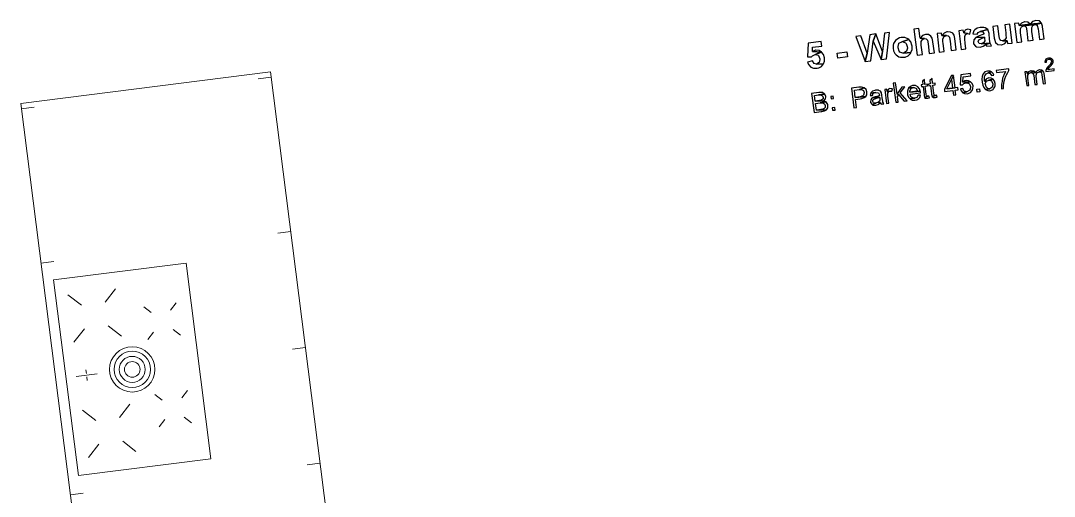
# Model space of a CAD drawing. Header units: metres. Extents: x 2713679.5 to 2713747.3, y 1226017.1 to 1226104.2.
# Drawn here: x 2713723.155 to 2713727.137, y 1226046.154 to 1226047.987 of the extents above; entities that cross this region are included whole.
import ezdxf

# ---------------------------------------------------------------- set-up
doc = ezdxf.new("R2010")
doc.units = ezdxf.units.M
doc.header["$MEASUREMENT"] = 0
doc.layers.add('plangrafiken', color=251, linetype='Continuous')
doc.layers.add('texte', color=7, linetype='Continuous', true_color=0x000000)

msp = doc.modelspace()

# ---------------------------------------------------------------- linework, layer by layer
at = {"layer": 'plangrafiken', "color": 7, "linetype": 'Continuous', "lineweight": 13}
for p, q in [((2713724.1171, 1226047.7893), (2713723.1548, 1226047.6672)), ((2713724.3903, 1226045.6365), (2713724.1171, 1226047.7893)), ((2713724.1196, 1226047.7694), (2713724.07, 1226047.7631)), ((2713723.1548, 1226047.6672), (2713723.428, 1226045.5144)), ((2713723.2069, 1226047.6536), (2713723.1573, 1226047.6473)), ((2713724.1951, 1226047.1742), (2713724.1455, 1226047.1679)), ((2713723.2824, 1226047.0584), (2713723.2328, 1226047.0521)), ((2713723.7922, 1226047.0525), (2713723.2813, 1226046.9877)), ((2713723.8879, 1226046.2986), (2713723.7922, 1226047.0525)), ((2713723.2813, 1226046.9877), (2713723.377, 1226046.2337)), ((2713723.4797, 1226046.9019), (2713723.5195, 1226046.9533)), ((2713723.3885, 1226046.8904), (2713723.3371, 1226046.9302)), ((2713723.6575, 1226046.8617), (2713723.6292, 1226046.8836)), ((2713723.7323, 1226046.8712), (2713723.7542, 1226046.8995)), ((2713723.4001, 1226046.7992), (2713723.3602, 1226046.7478)), ((2713723.4912, 1226046.8107), (2713723.5426, 1226046.7709)), ((2713723.7417, 1226046.7965), (2713723.77, 1226046.7746)), ((2713723.667, 1226046.787), (2713723.6451, 1226046.7587)), ((2713724.2518, 1226046.7278), (2713724.2022, 1226046.7215)), ((2713723.4059, 1226046.6416), (2713723.4078, 1226046.6267)), ((2713723.4489, 1226046.6259), (2713723.3691, 1226046.6158)), ((2713723.4112, 1226046.6), (2713723.4093, 1226046.6148)), ((2713723.7751, 1226046.5339), (2713723.797, 1226046.5622)), ((2713723.7003, 1226046.5244), (2713723.672, 1226046.5463)), ((2713723.4449, 1226046.4459), (2713723.3935, 1226046.4857)), ((2713723.5361, 1226046.4575), (2713723.5759, 1226046.5089)), ((2713723.7098, 1226046.4497), (2713723.6879, 1226046.4214)), ((2713723.7845, 1226046.4592), (2713723.8128, 1226046.4373)), ((2713723.4565, 1226046.3547), (2713723.4166, 1226046.3034)), ((2713723.5477, 1226046.3663), (2713723.599, 1226046.3265)), ((2713723.377, 1226046.2337), (2713723.8879, 1226046.2986)), ((2713724.3084, 1226046.2814), (2713724.2588, 1226046.2751)), ((2713723.3958, 1226046.1656), (2713723.3462, 1226046.1593))]:
    msp.add_line(p, q, dxfattribs=at)
for radius in [0.0875, 0.0701, 0.0501, 0.0301]:
    msp.add_circle((2713723.5846, 1226046.6431), radius, dxfattribs=at)
at = {"layer": 'texte'}
for points in [[(2713727.0653, 1226047.9869), (2713727.054, 1226047.9831), (2713727.0528, 1226047.9831), (2713727.044, 1226047.9731), (2713727.0878, 1226047.9769), (2713727.079, 1226047.9856), (2713727.0778, 1226047.9856)], [(2713726.6146, 1226047.9568), (2713726.5958, 1226047.9543), (2713726.6083, 1226047.8542), (2713726.6284, 1226047.8567), (2713726.6234, 1226047.893), (2713726.6234, 1226047.8942), (2713726.6234, 1226047.9068), (2713726.6284, 1226047.9143), (2713726.6359, 1226047.918), (2713726.6196, 1226047.9193)], [(2713726.7861, 1226047.9506), (2713726.7686, 1226047.9481), (2713726.7773, 1226047.8755), (2713726.7961, 1226047.878), (2713726.7936, 1226047.9005), (2713726.7924, 1226047.9155), (2713726.7924, 1226047.9255), (2713726.7949, 1226047.9331), (2713726.8024, 1226047.9368), (2713726.7874, 1226047.9406)], [(2713726.8024, 1226047.9543), (2713726.7936, 1226047.9506), (2713726.7874, 1226047.9406), (2713726.8024, 1226047.9368), (2713726.8111, 1226047.9343), (2713726.8149, 1226047.9518), (2713726.8149, 1226047.9518)], [(2713726.8512, 1226047.9606), (2713726.8399, 1226047.9581), (2713726.8299, 1226047.9518), (2713726.8262, 1226047.9481), (2713726.8224, 1226047.9356), (2713726.8399, 1226047.9343), (2713726.8437, 1226047.9418), (2713726.8512, 1226047.9456), (2713726.88, 1226047.9531), (2713726.87, 1226047.9593), (2713726.865, 1226047.9606)], [(2713726.88, 1226047.9531), (2713726.8512, 1226047.9456), (2713726.8612, 1226047.9443), (2713726.865, 1226047.9368), (2713726.8662, 1226047.9356), (2713726.8612, 1226047.9331), (2713726.8474, 1226047.928), (2713726.8449, 1226047.9268), (2713726.8337, 1226047.9218), (2713726.8675, 1226047.923), (2713726.8675, 1226047.9193), (2713726.8687, 1226047.9093), (2713726.865, 1226047.903), (2713726.855, 1226047.898), (2713726.89, 1226047.9005), (2713726.8875, 1226047.9143), (2713726.885, 1226047.9368), (2713726.8838, 1226047.9418)], [(2713726.9188, 1226047.9669), (2713726.9, 1226047.9644), (2713726.905, 1226047.9193), (2713726.9063, 1226047.9155), (2713726.91, 1226047.903), (2713726.9188, 1226047.8955), (2713726.9201, 1226047.8955), (2713726.9326, 1226047.8942), (2713726.9338, 1226047.8942), (2713726.9463, 1226047.8993), (2713726.9463, 1226047.8993), (2713726.9551, 1226047.9093), (2713726.9376, 1226047.9093), (2713726.9301, 1226047.9105), (2713726.9263, 1226047.9155), (2713726.9251, 1226047.918), (2713726.9226, 1226047.9343)], [(2713726.9651, 1226047.9731), (2713726.9463, 1226047.9706), (2713726.9501, 1226047.9406), (2713726.9501, 1226047.9305), (2713726.9514, 1226047.9205), (2713726.9463, 1226047.913), (2713726.9376, 1226047.9093), (2713726.9551, 1226047.9093), (2713726.9564, 1226047.8993), (2713726.9739, 1226047.9005)], [(2713727.0002, 1226047.9769), (2713726.9827, 1226047.9756), (2713726.9927, 1226047.903), (2713727.0114, 1226047.9055), (2713727.0064, 1226047.9406), (2713727.0064, 1226047.9431), (2713727.0064, 1226047.9556), (2713727.0102, 1226047.9631), (2713727.0177, 1226047.9669), (2713727.0615, 1226047.9719), (2713727.0878, 1226047.9769), (2713727.044, 1226047.9731), (2713727.0014, 1226047.9681)], [(2713727.0227, 1226047.9819), (2713727.0215, 1226047.9819), (2713727.0102, 1226047.9769), (2713727.0014, 1226047.9681), (2713727.044, 1226047.9731), (2713727.0352, 1226047.9806)], [(2713727.0615, 1226047.9719), (2713727.0177, 1226047.9669), (2713727.024, 1226047.9656), (2713727.0277, 1226047.9618), (2713727.0277, 1226047.9618), (2713727.0302, 1226047.9481), (2713727.0352, 1226047.9093), (2713727.0553, 1226047.9118), (2713727.0503, 1226047.9456), (2713727.0503, 1226047.9481), (2713727.0503, 1226047.9606), (2713727.054, 1226047.9681)], [(2713727.0878, 1226047.9769), (2713727.0615, 1226047.9719), (2713727.0703, 1226047.9694), (2713727.0703, 1226047.9681), (2713727.074, 1226047.9556), (2713727.079, 1226047.9143), (2713727.0978, 1226047.9168), (2713727.0916, 1226047.9631), (2713727.0916, 1226047.9656)], [(2713726.239, 1226047.9068), (2713726.189, 1226047.9005), (2713726.1864, 1226047.8479), (2713726.2015, 1226047.8479), (2713726.2052, 1226047.8517), (2713726.2152, 1226047.8567), (2713726.2403, 1226047.8655), (2713726.2052, 1226047.868), (2713726.2052, 1226047.8842), (2713726.2415, 1226047.8892)], [(2713726.3918, 1226047.928), (2713726.3717, 1226047.9255), (2713726.408, 1226047.8291), (2713726.4155, 1226047.8617)], [(2713726.4493, 1226047.9356), (2713726.4256, 1226047.9318), (2713726.4155, 1226047.8617), (2713726.408, 1226047.8291), (2713726.4293, 1226047.8316), (2713726.4393, 1226047.908)], [(2713726.4493, 1226047.9356), (2713726.4393, 1226047.908), (2713726.4694, 1226047.8367), (2713726.4744, 1226047.868)], [(2713726.5019, 1226047.9418), (2713726.4819, 1226047.9393), (2713726.4744, 1226047.868), (2713726.4694, 1226047.8367), (2713726.4907, 1226047.8392)], [(2713726.547, 1226047.9218), (2713726.5407, 1226047.9205), (2713726.5295, 1226047.9143), (2713726.5245, 1226047.9105), (2713726.5169, 1226047.8993), (2713726.5157, 1226047.893), (2713726.5157, 1226047.8805), (2713726.5169, 1226047.8705), (2713726.522, 1226047.8604), (2713726.527, 1226047.8554), (2713726.5382, 1226047.8479), (2713726.5445, 1226047.8467), (2713726.557, 1226047.8467), (2713726.562, 1226047.8467), (2713726.5733, 1226047.8517), (2713726.582, 1226047.8604), (2713726.5845, 1226047.8642), (2713726.5558, 1226047.8617), (2713726.5533, 1226047.8617), (2713726.542, 1226047.8655), (2713726.5395, 1226047.8692), (2713726.5345, 1226047.8817), (2713726.5345, 1226047.8867), (2713726.5382, 1226047.8993), (2713726.5382, 1226047.9005), (2713726.5495, 1226047.9055), (2713726.5758, 1226047.9143), (2713726.572, 1226047.9168), (2713726.5608, 1226047.9218)], [(2713726.5758, 1226047.9143), (2713726.5495, 1226047.9055), (2713726.5507, 1226047.9068), (2713726.5633, 1226047.9018), (2713726.5658, 1226047.8993), (2713726.5695, 1226047.8867), (2713726.5708, 1226047.8805), (2713726.567, 1226047.8692), (2713726.5658, 1226047.868), (2713726.5558, 1226047.8617), (2713726.5845, 1226047.8642), (2713726.5896, 1226047.8755), (2713726.5896, 1226047.8892), (2713726.5883, 1226047.893), (2713726.5833, 1226047.9055)], [(2713726.6409, 1226047.9331), (2713726.6409, 1226047.9331), (2713726.6284, 1226047.9293), (2713726.6196, 1226047.9193), (2713726.6359, 1226047.918), (2713726.6434, 1226047.9168), (2713726.6471, 1226047.913), (2713726.6484, 1226047.9118), (2713726.6509, 1226047.898), (2713726.6547, 1226047.8604), (2713726.6747, 1226047.8629), (2713726.6684, 1226047.9055), (2713726.6684, 1226047.9068), (2713726.6659, 1226047.9193), (2713726.6609, 1226047.9268), (2713726.6522, 1226047.9331)], [(2713726.7022, 1226047.9393), (2713726.6847, 1226047.9368), (2713726.6935, 1226047.8655), (2713726.7122, 1226047.868), (2713726.7085, 1226047.9005), (2713726.7072, 1226047.9055), (2713726.7072, 1226047.9168), (2713726.7122, 1226047.9255), (2713726.721, 1226047.9293), (2713726.7035, 1226047.9293)], [(2713726.7248, 1226047.9443), (2713726.7223, 1226047.9443), (2713726.7122, 1226047.9393), (2713726.7035, 1226047.9293), (2713726.721, 1226047.9293), (2713726.7273, 1226047.928), (2713726.7323, 1226047.923), (2713726.7323, 1226047.9218), (2713726.7348, 1226047.908), (2713726.7398, 1226047.8717), (2713726.7586, 1226047.8742), (2713726.7536, 1226047.918), (2713726.7511, 1226047.9305), (2713726.746, 1226047.9381), (2713726.7373, 1226047.9431)], [(2713726.8337, 1226047.9218), (2713726.8262, 1226047.913), (2713726.8249, 1226047.9018), (2713726.8249, 1226047.898), (2713726.8324, 1226047.888), (2713726.8374, 1226047.8855), (2713726.8512, 1226047.8842), (2713726.8625, 1226047.888), (2713726.8725, 1226047.8955), (2713726.89, 1226047.9005), (2713726.89, 1226047.9005), (2713726.855, 1226047.898), (2713726.8474, 1226047.8993), (2713726.8437, 1226047.9068), (2713726.8462, 1226047.913), (2713726.8562, 1226047.918), (2713726.8675, 1226047.923)], [(2713726.2177, 1226047.873), (2713726.2165, 1226047.873), (2713726.2052, 1226047.868), (2713726.2403, 1226047.8655), (2713726.2303, 1226047.8717)], [(2713726.2403, 1226047.8655), (2713726.2152, 1226047.8567), (2713726.2265, 1226047.8542), (2713726.2278, 1226047.8529), (2713726.2328, 1226047.8404), (2713726.2328, 1226047.8367), (2713726.2303, 1226047.8254), (2713726.2202, 1226047.8191), (2713726.2478, 1226047.8204), (2713726.2515, 1226047.8304), (2713726.2515, 1226047.8429), (2713726.2515, 1226047.8442), (2713726.2478, 1226047.8567)], [(2713726.3029, 1226047.8429), (2713726.3004, 1226047.8617), (2713726.3379, 1226047.8667), (2713726.3404, 1226047.8479), (2713726.3029, 1226047.8429)], [(2713726.89, 1226047.9005), (2713726.8725, 1226047.8955), (2713726.8725, 1226047.8942), (2713726.8762, 1226047.888), (2713726.895, 1226047.8905)], [(2713726.2052, 1226047.8316), (2713726.1864, 1226047.8266), (2713726.1902, 1226047.8179), (2713726.199, 1226047.8079), (2713726.209, 1226047.8041), (2713726.2228, 1226047.8041), (2713726.229, 1226047.8054), (2713726.2403, 1226047.8104), (2713726.2478, 1226047.8204), (2713726.2202, 1226047.8191), (2713726.2115, 1226047.8216)], [(2713727.1141, 1226047.8429), (2713727.1091, 1226047.8417), (2713727.1041, 1226047.8379), (2713727.1016, 1226047.8329), (2713727.1003, 1226047.8266), (2713727.1066, 1226047.8266), (2713727.1066, 1226047.8291), (2713727.1078, 1226047.8342), (2713727.1091, 1226047.8354), (2713727.1154, 1226047.8379), (2713727.1266, 1226047.8404), (2713727.1216, 1226047.8429)], [(2713727.1266, 1226047.8404), (2713727.1154, 1226047.8379), (2713727.1166, 1226047.8379), (2713727.1216, 1226047.8367), (2713727.1229, 1226047.8367), (2713727.1254, 1226047.8304), (2713727.1254, 1226047.8291), (2713727.1229, 1226047.8229), (2713727.1229, 1226047.8216), (2713727.1191, 1226047.8166), (2713727.1141, 1226047.8116), (2713727.1103, 1226047.8079), (2713727.1066, 1226047.8029), (2713727.1066, 1226047.8016), (2713727.1041, 1226047.7953), (2713727.1041, 1226047.7916), (2713727.1366, 1226047.7953), (2713727.1354, 1226047.8016), (2713727.1116, 1226047.7978), (2713727.1141, 1226047.8016), (2713727.1141, 1226047.8029), (2713727.1191, 1226047.8091), (2713727.1241, 1226047.8141), (2713727.1279, 1226047.8191), (2713727.1279, 1226047.8191), (2713727.1316, 1226047.8254), (2713727.1316, 1226047.8316), (2713727.1304, 1226047.8354)], [(2713726.88, 1226047.7928), (2713726.8787, 1226047.7928), (2713726.8687, 1226047.7891), (2713726.8625, 1226047.7816), (2713726.8612, 1226047.7791), (2713726.8587, 1226047.7716), (2713726.8575, 1226047.7615), (2713726.8587, 1226047.7503), (2713726.8612, 1226047.7378), (2713726.865, 1226047.729), (2713726.87, 1226047.7227), (2713726.8712, 1226047.7215), (2713726.8888, 1226047.724), (2713726.88, 1226047.7252), (2713726.8737, 1226047.7315), (2713726.8712, 1226047.7403), (2713726.87, 1226047.744), (2713726.8737, 1226047.7528), (2713726.875, 1226047.754), (2713726.8675, 1226047.754), (2713726.8675, 1226047.7628), (2713726.8675, 1226047.7716), (2713726.8687, 1226047.7741), (2713726.8737, 1226047.7816), (2713726.8812, 1226047.7853), (2713726.895, 1226047.7903), (2713726.89, 1226047.7928)], [(2713726.895, 1226047.7903), (2713726.8812, 1226047.7853), (2713726.8812, 1226047.7853), (2713726.89, 1226047.7828), (2713726.895, 1226047.7753), (2713726.9038, 1226047.7766), (2713726.9013, 1226047.7828)], [(2713726.9614, 1226047.8016), (2713726.9125, 1226047.7953), (2713726.9138, 1226047.7866), (2713726.9501, 1226047.7916), (2713726.9488, 1226047.7891), (2713726.9438, 1226047.7803), (2713726.9401, 1226047.7703), (2713726.9376, 1226047.7653), (2713726.9351, 1226047.7553), (2713726.9338, 1226047.7453), (2713726.9326, 1226047.7428), (2713726.9326, 1226047.7328), (2713726.9326, 1226047.724), (2713726.9413, 1226047.7252), (2713726.9413, 1226047.7252), (2713726.9413, 1226047.7365), (2713726.9426, 1226047.7453), (2713726.9438, 1226047.754), (2713726.9463, 1226047.7628), (2713726.9501, 1226047.7728), (2713726.9526, 1226047.7778), (2713726.9576, 1226047.7866), (2713726.9614, 1226047.7953)], [(2713727.0315, 1226047.7903), (2713727.0227, 1226047.7903), (2713727.0302, 1226047.7365), (2713727.039, 1226047.7365), (2713727.0352, 1226047.7653), (2713727.0352, 1226047.7666), (2713727.0352, 1226047.7766), (2713727.039, 1226047.7828), (2713727.0315, 1226047.7828)], [(2713727.0477, 1226047.7941), (2713727.0465, 1226047.7941), (2713727.0377, 1226047.7903), (2713727.0315, 1226047.7828), (2713727.039, 1226047.7828), (2713727.0465, 1226047.7866), (2713727.0578, 1226047.7928), (2713727.0565, 1226047.7928)], [(2713727.0578, 1226047.7928), (2713727.0465, 1226047.7866), (2713727.054, 1226047.7841), (2713727.064, 1226047.7866)], [(2713727.079, 1226047.7978), (2713727.0778, 1226047.7978), (2713727.0703, 1226047.7941), (2713727.064, 1226047.7866), (2713727.054, 1226047.7841), (2713727.0578, 1226047.7753), (2713727.0615, 1226047.7403), (2713727.0703, 1226047.7415), (2713727.0665, 1226047.7728), (2713727.0665, 1226047.7766), (2713727.069, 1226047.7853), (2713727.069, 1226047.7853), (2713727.0778, 1226047.7903), (2713727.0916, 1226047.7953), (2713727.0891, 1226047.7966)], [(2713727.0916, 1226047.7953), (2713727.0778, 1226047.7903), (2713727.0841, 1226047.7891), (2713727.0878, 1226047.7853), (2713727.0891, 1226047.7778), (2713727.0941, 1226047.744), (2713727.1028, 1226047.7453), (2713727.0978, 1226047.7828), (2713727.0966, 1226047.7878)], [(2713726.5245, 1226047.7478), (2713726.5157, 1226047.7465), (2713726.5257, 1226047.6727), (2713726.5345, 1226047.6727), (2713726.532, 1226047.6952), (2713726.537, 1226047.7015), (2713726.5307, 1226047.7052)], [(2713726.6359, 1226047.7603), (2713726.6284, 1226047.754), (2713726.6296, 1226047.7403), (2713726.6234, 1226047.739), (2713726.6246, 1226047.7328), (2713726.6309, 1226047.7328), (2713726.6346, 1226047.7015), (2713726.6346, 1226047.7002), (2713726.6371, 1226047.6914), (2713726.6496, 1226047.6964), (2713726.6471, 1226047.6964), (2713726.6446, 1226047.6977), (2713726.6434, 1226047.7027), (2713726.6396, 1226047.734), (2713726.6484, 1226047.7353), (2713726.6484, 1226047.7428), (2713726.6384, 1226047.7415)], [(2713726.6659, 1226047.764), (2713726.6572, 1226047.7565), (2713726.6584, 1226047.744), (2713726.6522, 1226047.7428), (2713726.6534, 1226047.7353), (2713726.6597, 1226047.7365), (2713726.6634, 1226047.7052), (2713726.6634, 1226047.704), (2713726.6659, 1226047.6952), (2713726.6784, 1226047.6989), (2713726.6759, 1226047.7002), (2713726.6734, 1226047.7015), (2713726.6722, 1226047.7065), (2713726.6684, 1226047.7378), (2713726.6772, 1226047.739), (2713726.6772, 1226047.7465), (2713726.6672, 1226047.7453)], [(2713726.7485, 1226047.7753), (2713726.741, 1226047.7753), (2713726.7135, 1226047.7227), (2713726.7135, 1226047.714), (2713726.746, 1226047.7177), (2713726.7485, 1226047.7002), (2713726.7573, 1226047.7015), (2713726.7548, 1226047.719), (2713726.7661, 1226047.7202), (2713726.7648, 1226047.729), (2713726.7548, 1226047.7277), (2713726.7223, 1226047.724), (2713726.741, 1226047.7603)], [(2713726.7485, 1226047.7753), (2713726.741, 1226047.7603), (2713726.7448, 1226047.7265), (2713726.7223, 1226047.724), (2713726.7548, 1226047.7277)], [(2713726.8136, 1226047.7828), (2713726.7761, 1226047.7778), (2713726.7736, 1226047.739), (2713726.7823, 1226047.739), (2713726.7874, 1226047.7453), (2713726.7961, 1226047.7478), (2713726.8136, 1226047.7515), (2713726.7836, 1226047.7503), (2713726.7849, 1226047.7703), (2713726.8149, 1226047.7741)], [(2713726.7974, 1226047.7565), (2713726.7924, 1226047.7553), (2713726.7836, 1226047.7503), (2713726.8136, 1226047.7515), (2713726.8061, 1226047.7553)], [(2713726.8136, 1226047.7515), (2713726.7961, 1226047.7478), (2713726.7986, 1226047.7478), (2713726.8074, 1226047.7453), (2713726.8099, 1226047.7428), (2713726.8136, 1226047.7328), (2713726.8136, 1226047.7277), (2713726.8111, 1226047.719), (2713726.8086, 1226047.7177), (2713726.7999, 1226047.7127), (2713726.7836, 1226047.709), (2713726.7911, 1226047.7065), (2713726.8011, 1226047.7052), (2713726.8049, 1226047.7065), (2713726.8136, 1226047.7102), (2713726.8199, 1226047.7177), (2713726.8224, 1226047.7252), (2713726.8237, 1226047.7353), (2713726.8199, 1226047.7453)], [(2713726.8838, 1226047.7666), (2713726.8838, 1226047.7666), (2713726.875, 1226047.7628), (2713726.8737, 1226047.7615), (2713726.8675, 1226047.754), (2713726.875, 1226047.754), (2713726.8838, 1226047.7578), (2713726.9013, 1226047.7615), (2713726.8938, 1226047.7653)], [(2713726.9013, 1226047.7615), (2713726.8838, 1226047.7578), (2713726.885, 1226047.7578), (2713726.895, 1226047.7553), (2713726.8963, 1226047.7528), (2713726.9, 1226047.744), (2713726.9, 1226047.739), (2713726.8975, 1226047.7302), (2713726.8963, 1226047.729), (2713726.8888, 1226047.724), (2713726.8712, 1226047.7215), (2713726.88, 1226047.7177), (2713726.8888, 1226047.7165), (2713726.8925, 1226047.7177), (2713726.9013, 1226047.7215), (2713726.9025, 1226047.724), (2713726.9075, 1226047.7315), (2713726.9088, 1226047.7353), (2713726.9088, 1226047.7453), (2713726.9063, 1226047.754)], [(2713726.229, 1226047.7102), (2713726.2015, 1226047.7065), (2713726.2115, 1226047.6326), (2713726.239, 1226047.6364), (2713726.2415, 1226047.6364), (2713726.2515, 1226047.6389), (2713726.2591, 1226047.6439), (2713726.2202, 1226047.6426), (2713726.2165, 1226047.6677), (2713726.234, 1226047.6702), (2713726.2578, 1226047.6739), (2713726.2478, 1226047.6777), (2713726.249, 1226047.6777), (2713726.2152, 1226047.6764), (2713726.2127, 1226047.6989), (2713726.2278, 1226047.7015), (2713726.2515, 1226047.704), (2713726.244, 1226047.7102), (2713726.2403, 1226047.7102)], [(2713726.383, 1226047.7302), (2713726.3555, 1226047.7265), (2713726.3642, 1226047.6514), (2713726.3742, 1226047.6526), (2713726.3705, 1226047.6827), (2713726.3893, 1226047.6852), (2713726.3955, 1226047.6864), (2713726.4043, 1226047.6902), (2713726.4105, 1226047.6952), (2713726.3692, 1226047.6914), (2713726.3667, 1226047.719), (2713726.3855, 1226047.7215), (2713726.4043, 1226047.7277), (2713726.4043, 1226047.7277), (2713726.3943, 1226047.7302), (2713726.3943, 1226047.7302)], [(2713726.4043, 1226047.7277), (2713726.3855, 1226047.7215), (2713726.3943, 1226047.7215), (2713726.4018, 1226047.7177), (2713726.4043, 1226047.7102), (2713726.4043, 1226047.709), (2713726.4018, 1226047.7002), (2713726.3993, 1226047.6977), (2713726.3893, 1226047.6939), (2713726.3692, 1226047.6914), (2713726.4105, 1226047.6952), (2713726.4143, 1226047.7015), (2713726.4143, 1226047.7115), (2713726.4143, 1226047.7127), (2713726.4118, 1226047.7215)], [(2713726.4293, 1226047.7077), (2713726.4268, 1226047.6989), (2713726.4356, 1226047.6989), (2713726.4393, 1226047.7077), (2713726.4393, 1226047.7077), (2713726.4481, 1226047.7102)], [(2713726.4481, 1226047.719), (2713726.4456, 1226047.7177), (2713726.4368, 1226047.7152), (2713726.4368, 1226047.7152), (2713726.4293, 1226047.709), (2713726.4293, 1226047.7077), (2713726.4481, 1226047.7102), (2713726.4493, 1226047.7102), (2713726.4594, 1226047.709), (2713726.4631, 1226047.7015), (2713726.4631, 1226047.6989), (2713726.4581, 1226047.6964), (2713726.4468, 1226047.6939), (2713726.4393, 1226047.6914), (2713726.4644, 1226047.6914), (2713726.4644, 1226047.6889), (2713726.4644, 1226047.6789), (2713726.4581, 1226047.6727), (2713726.4669, 1226047.6714), (2713726.4694, 1226047.6651), (2713726.4794, 1226047.6664), (2713726.4756, 1226047.6727), (2713726.4756, 1226047.6764), (2713726.4731, 1226047.6889), (2713726.4719, 1226047.7002), (2713726.4706, 1226047.709), (2713726.4669, 1226047.7152), (2713726.4606, 1226047.7177), (2713726.4594, 1226047.719)], [(2713726.4919, 1226047.7227), (2713726.4831, 1226047.7215), (2713726.4907, 1226047.6677), (2713726.4994, 1226047.6689), (2713726.4957, 1226047.6964), (2713726.4957, 1226047.6977), (2713726.4957, 1226047.7077), (2713726.4994, 1226047.714), (2713726.5044, 1226047.7152), (2713726.4932, 1226047.714)], [(2713726.5032, 1226047.7252), (2713726.4982, 1226047.7227), (2713726.4932, 1226047.714), (2713726.5044, 1226047.7152), (2713726.5107, 1226047.7152), (2713726.5132, 1226047.724), (2713726.5132, 1226047.724)], [(2713726.5608, 1226047.7315), (2713726.5495, 1226047.7302), (2713726.5307, 1226047.7052), (2713726.537, 1226047.7015), (2713726.5583, 1226047.6764), (2713726.5695, 1226047.6777), (2713726.5432, 1226047.709)], [(2713726.5745, 1226047.7265), (2713726.5733, 1226047.724), (2713726.5708, 1226047.7152), (2713726.5708, 1226047.7052), (2713726.5708, 1226047.7015), (2713726.5745, 1226047.6927), (2713726.5808, 1226047.6852), (2713726.5996, 1226047.6877), (2713726.5958, 1226047.6877), (2713726.5871, 1226047.6914), (2713726.5845, 1226047.6939), (2713726.5808, 1226047.704), (2713726.6209, 1226047.709), (2713726.6209, 1226047.7115), (2713726.6196, 1226047.7152), (2713726.5795, 1226047.7115), (2713726.5795, 1226047.7152), (2713726.5833, 1226047.724), (2713726.5845, 1226047.7252), (2713726.5933, 1226047.729)], [(2713726.5921, 1226047.7365), (2713726.5908, 1226047.7365), (2713726.582, 1226047.7328), (2713726.5745, 1226047.7265), (2713726.5933, 1226047.729), (2713726.5971, 1226047.729), (2713726.6058, 1226047.7252), (2713726.6058, 1226047.724), (2713726.6096, 1226047.7152), (2713726.5795, 1226047.7115), (2713726.6196, 1226047.7152), (2713726.6171, 1226047.724), (2713726.6108, 1226047.7315), (2713726.6108, 1226047.7315), (2713726.6021, 1226047.7365)], [(2713726.7836, 1226047.7252), (2713726.7748, 1226047.724), (2713726.7773, 1226047.7165), (2713726.7836, 1226047.709), (2713726.7999, 1226047.7127), (2713726.7999, 1226047.7127), (2713726.7899, 1226047.7152), (2713726.7886, 1226047.7165)], [(2713726.8399, 1226047.7115), (2713726.8387, 1226047.7227), (2713726.8487, 1226047.724), (2713726.85, 1226047.7127), (2713726.8399, 1226047.7115)], [(2713726.2515, 1226047.704), (2713726.2278, 1226047.7015), (2713726.229, 1226047.7015), (2713726.239, 1226047.7015), (2713726.244, 1226047.6977), (2713726.2465, 1226047.6914), (2713726.2465, 1226047.6852), (2713726.2403, 1226047.6802), (2713726.2315, 1226047.6789), (2713726.2152, 1226047.6764), (2713726.249, 1226047.6777), (2713726.2553, 1226047.6852), (2713726.2566, 1226047.6939), (2713726.2566, 1226047.6952), (2713726.2528, 1226047.704)], [(2713726.2578, 1226047.6739), (2713726.234, 1226047.6702), (2713726.2353, 1226047.6702), (2713726.2453, 1226047.6702), (2713726.2515, 1226047.6664), (2713726.2541, 1226047.6601), (2713726.2541, 1226047.6526), (2713726.2503, 1226047.6489), (2713726.2453, 1226047.6464), (2713726.2378, 1226047.6451), (2713726.2202, 1226047.6426), (2713726.2591, 1226047.6439), (2713726.2641, 1226047.6514), (2713726.2641, 1226047.6514), (2713726.2641, 1226047.6614), (2713726.2641, 1226047.6639), (2713726.2591, 1226047.6714)], [(2713726.2853, 1226047.6964), (2713726.2753, 1226047.6952), (2713726.2766, 1226047.6852), (2713726.2866, 1226047.6864)], [(2713726.4393, 1226047.6914), (2713726.4331, 1226047.6877), (2713726.4293, 1226047.6814), (2713726.4281, 1226047.6739), (2713726.4281, 1226047.6714), (2713726.4343, 1226047.6639), (2713726.4493, 1226047.6689), (2713726.4406, 1226047.6702), (2713726.4381, 1226047.6752), (2713726.4381, 1226047.6802), (2713726.4418, 1226047.6839), (2713726.4493, 1226047.6864), (2713726.4556, 1226047.6889), (2713726.4644, 1226047.6914)], [(2713726.4581, 1226047.6727), (2713726.4493, 1226047.6689), (2713726.4343, 1226047.6639), (2713726.4381, 1226047.6614), (2713726.4481, 1226047.6614), (2713726.4493, 1226047.6614), (2713726.4581, 1226047.6639), (2713726.4594, 1226047.6651), (2713726.4669, 1226047.6714)], [(2713726.6121, 1226047.7002), (2713726.6121, 1226047.7002), (2713726.6071, 1226047.6914), (2713726.5996, 1226047.6877), (2713726.5808, 1226047.6852), (2713726.5808, 1226047.6839), (2713726.5896, 1226047.6802), (2713726.5996, 1226047.6802), (2713726.6071, 1226047.6814), (2713726.6146, 1226047.6864), (2713726.6184, 1226047.6914), (2713726.6209, 1226047.7002)], [(2713726.6534, 1226047.6964), (2713726.6496, 1226047.6964), (2713726.6371, 1226047.6914), (2713726.6409, 1226047.6877), (2713726.6496, 1226047.6877), (2713726.6559, 1226047.6889)], [(2713726.6822, 1226047.7002), (2713726.6784, 1226047.6989), (2713726.6659, 1226047.6952), (2713726.6709, 1226047.6914), (2713726.6784, 1226047.6902), (2713726.6847, 1226047.6927)], [(2713726.2916, 1226047.6526), (2713726.2803, 1226047.6514), (2713726.2816, 1226047.6414), (2713726.2929, 1226047.6426)]]:
    msp.add_lwpolyline(points, close=True, dxfattribs=at)

doc.saveas('drawing.dxf')
